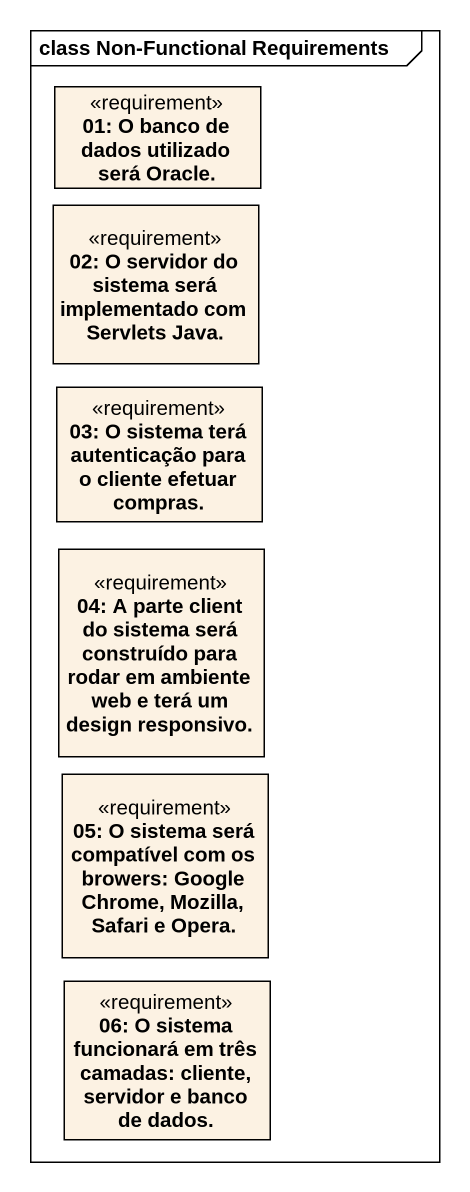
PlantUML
@startuml
mainframe class Non-Functional Requirements
hide circle
hide empty members
class "01: O banco de dados utilizado será Oracle." as r01_O_banco_de_dados <<requirement>>
class "02: O servidor do sistema será implementado com Servlets Java." as r02_O_servidor_do_sistema <<requirement>>
class "03: O sistema terá autenticação para o cliente efetuar compras." as r03_O_sistema_terá <<requirement>>
class "04: A parte client do sistema será construído para rodar em ambiente web e terá um design responsivo." as r04_A_parte_client_do <<requirement>>
class "05: O sistema será compatível com os browers: Google Chrome, Mozilla, Safari e Opera." as r05_O_sistema_será <<requirement>>
class "06: O sistema funcionará em três camadas: cliente, servidor e banco de dados." as r06_O_sistema_funcionará_em <<requirement>>
@enduml
